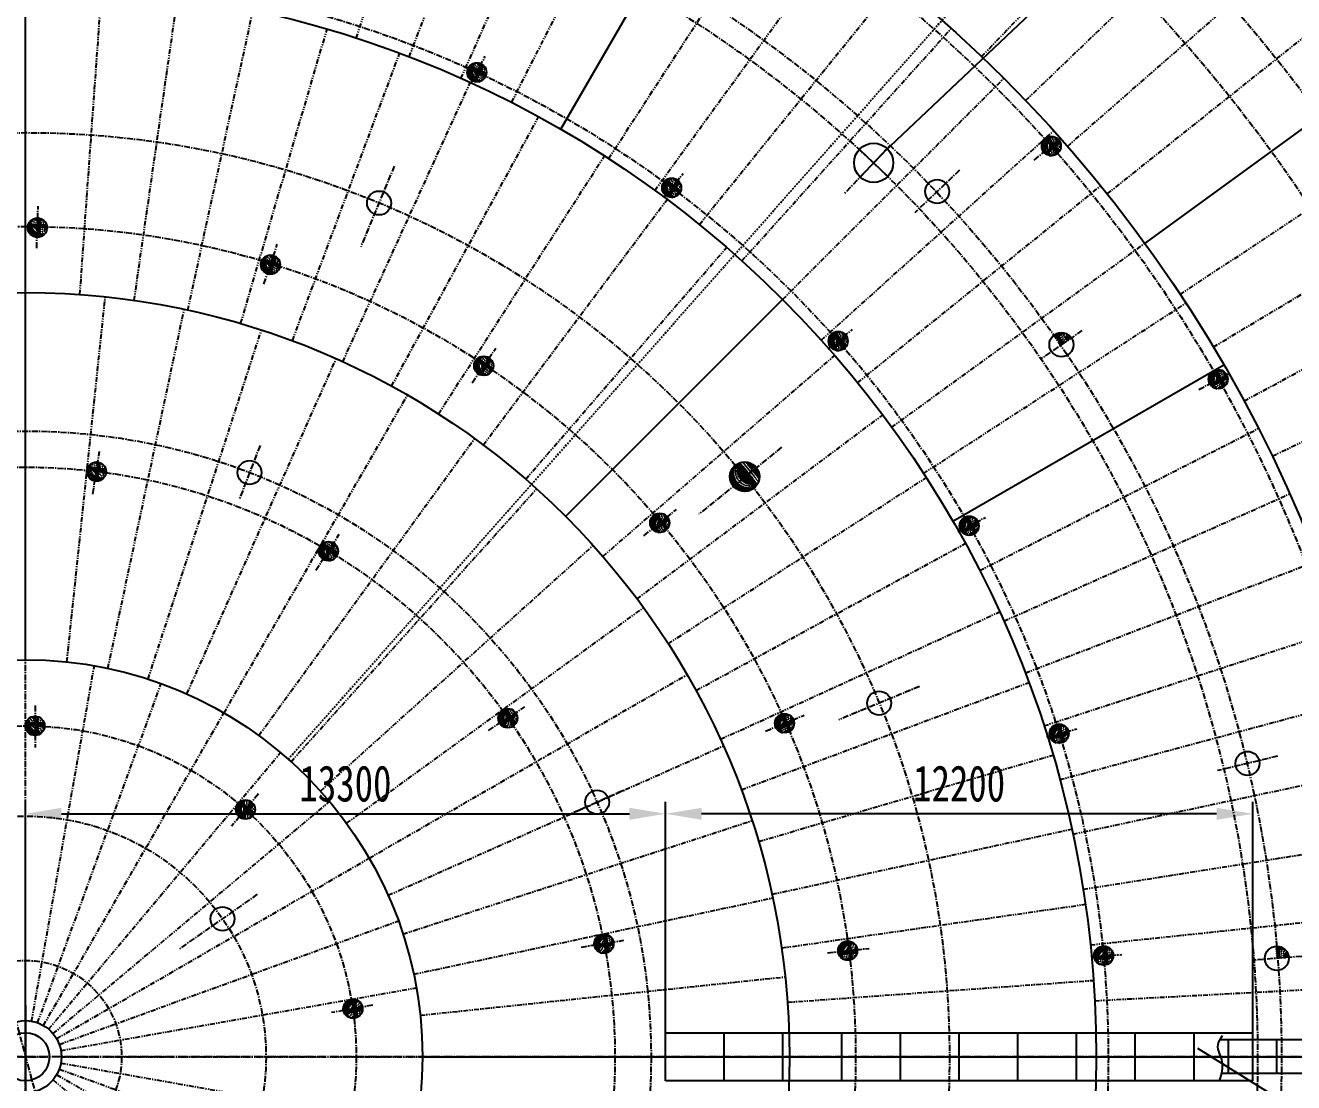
# Model space of a CAD drawing. Header units: inches. Extents: x 8 to 1207, y 9 to 860.
# Drawn here: x 345.6 to 451, y 285.3 to 373.2 of the extents above; entities that cross this region are included whole.
import ezdxf

# ---------------------------------------------------------------- set-up
doc = ezdxf.new("R2010")
doc.units = ezdxf.units.IN
doc.header["$MEASUREMENT"] = 0
for name, pattern in [('HIDDEN', [0.375, 0.25, -0.125]), ('LICENT1', [0.59, 0.5, -0.03, 0.03, -0.03]), ('LIDIVIDE', [0.65, 0.4, -0.05, 0.05, -0.05, 0.05, -0.05])]:
    doc.linetypes.add(name, pattern=pattern)
for name, color, linetype in [('1', 2, 'Continuous'), ('2', 1, 'Continuous'), ('3', 3, 'LICENT1')]:
    doc.layers.add(name, color=color, linetype=linetype)
doc.styles.add('HZ', font='NSimSun.ttf', dxfattribs={"width": 0.75})

msp = doc.modelspace()

# ---------------------------------------------------------------- linework, layer by layer
at = {"layer": '1', "linetype": 'Continuous'}
for p, q in [((482.89, 425.03), (416.89, 362.64)), ((345.56, 287.47), (345.56, 308.66)), ((398.76, 289.47), (398.76, 308.66)), ((398.76, 289.47), (398.76, 308.66)), ((447.56, 289.47), (447.56, 308.66)), ((348.56, 307.66), (395.76, 307.66)), ((444.56, 307.66), (401.76, 307.66)), ((345.56, 291.76), (345.56, 264.11)), ((554.79, 218.76), (443.01, 288.15))]:
    msp.add_line(p, q, dxfattribs=at)
at = {"layer": '1', "linetype": 'LIDIVIDE'}
for p, q in [((373.06, 372.11), (381.1, 396.84)), ((377.45, 370.56), (386.77, 394.83)), ((381.76, 368.77), (392.33, 392.53)), ((385.96, 366.77), (397.77, 389.93)), ((425.03, 370.59), (443, 389.38)), ((428.68, 366.94), (447.47, 384.91)), ((394.03, 362.11), (408.19, 383.92)), ((397.87, 359.47), (413.15, 380.51)), ((432.16, 363.13), (451.74, 380.24)), ((401.57, 356.63), (417.93, 376.84)), ((350.09, 350.81), (351.91, 376.24)), ((354.6, 350.32), (358.22, 375.56)), ((435.47, 359.17), (455.8, 375.38)), ((359.06, 349.52), (364.48, 374.44)), ((363.45, 348.4), (370.63, 372.86)), ((405.11, 353.61), (422.51, 372.93)), ((367.75, 346.97), (376.66, 370.86)), ((371.94, 345.23), (382.53, 368.43)), ((408.49, 350.4), (426.88, 368.79)), ((375.99, 343.2), (388.21, 365.58)), ((441.53, 350.82), (463.23, 365.15)), ((411.7, 347.02), (431.02, 364.42)), ((379.89, 340.89), (393.68, 362.34)), ((414.72, 343.48), (434.93, 359.84)), ((444.28, 346.45), (466.6, 359.79)), ((383.61, 338.3), (398.89, 358.72)), ((387.14, 335.46), (403.84, 354.73)), ((417.56, 339.78), (438.6, 355.06)), ((446.83, 341.96), (469.72, 354.28)), ((349.01, 320.29), (352.2, 350.62)), ((420.2, 335.94), (442.01, 350.1)), ((352.42, 319.75), (358.76, 349.58)), ((355.76, 318.85), (365.18, 347.86)), ((449.17, 337.37), (472.59, 348.65)), ((393.55, 329.05), (412.82, 345.75)), ((358.98, 317.62), (371.39, 345.48)), ((362.06, 316.05), (377.31, 342.46)), ((396.39, 325.52), (416.81, 340.8)), ((424.86, 327.87), (448.02, 339.68)), ((364.96, 314.17), (382.88, 338.84)), ((398.98, 321.8), (420.43, 335.59)), ((367.64, 311.99), (388.05, 334.66)), ((426.86, 323.67), (450.62, 334.24)), ((370.08, 309.55), (392.75, 329.96)), ((401.29, 317.9), (423.67, 330.12)), ((428.65, 319.36), (452.92, 328.68)), ((372.26, 306.87), (396.93, 324.79)), ((403.32, 313.85), (426.52, 324.44)), ((430.2, 314.97), (454.93, 323.01)), ((346.08, 290.42), (351.29, 319.97)), ((346.58, 290.29), (356.84, 318.48)), ((374.14, 303.97), (400.55, 319.22)), ((405.05, 309.66), (428.95, 318.57)), ((431.53, 310.5), (456.64, 317.23)), ((347.06, 290.07), (362.06, 316.05)), ((375.71, 300.89), (403.57, 313.3)), ((347.49, 289.77), (366.77, 312.75)), ((406.49, 305.36), (430.95, 312.54)), ((432.61, 305.97), (458.05, 311.38)), ((347.86, 289.4), (370.84, 308.68)), ((376.94, 297.67), (405.95, 307.09)), ((407.61, 300.97), (432.52, 306.39)), ((433.46, 301.39), (459.14, 305.46)), ((348.16, 288.97), (374.14, 303.97)), ((377.84, 294.33), (407.67, 300.67)), ((408.41, 296.51), (433.65, 300.14)), ((434.07, 296.77), (459.93, 299.49)), ((348.38, 288.5), (376.57, 298.76)), ((378.38, 290.92), (408.71, 294.11)), ((348.51, 287.99), (378.06, 293.2)), ((408.9, 292), (434.33, 293.82)), ((434.44, 292.13), (460.4, 293.49)), ((348.51, 286.95), (378.06, 281.74)), ((348.56, 287.47), (378.56, 287.47)), ((348.16, 285.97), (374.14, 270.97)), ((348.38, 286.44), (376.57, 276.18)), ((347.86, 285.54), (370.84, 266.26))]:
    msp.add_line(p, q, dxfattribs=at)
at = {"layer": '1', "linetype": 'LICENT1'}
for p, q in [((382.36, 369.63), (383.38, 370.03)), ((382.48, 369.81), (383.17, 370.08)), ((382.28, 369.34), (382.64, 369.47)), ((382.28, 369.2), (382.8, 369.4)), ((382.3, 369.48), (382.48, 369.55)), ((382.31, 369.08), (382.96, 369.33)), ((382.35, 368.96), (383.05, 369.23)), ((382.41, 368.85), (382.97, 369.07)), ((382.48, 369.55), (383.38, 369.89)), ((382.64, 369.47), (383.3, 369.73)), ((382.73, 368.57), (383.76, 368.96)), ((382.8, 369.4), (383.22, 369.56)), ((382.81, 368.74), (383.6, 369.04)), ((382.89, 368.9), (383.44, 369.11)), ((382.96, 369.33), (383.14, 369.4)), ((382.97, 369.07), (383.28, 369.18)), ((383.05, 369.23), (383.12, 369.26)), ((383.12, 369.26), (383.84, 369.53)), ((383.14, 369.4), (383.79, 369.65)), ((383.22, 369.56), (383.73, 369.76)), ((383.28, 369.18), (383.87, 369.41)), ((383.3, 369.73), (383.64, 369.86)), ((383.38, 369.89), (383.53, 369.95)), ((383.44, 369.11), (383.88, 369.28)), ((383.6, 369.04), (383.87, 369.14)), ((383.76, 368.96), (383.83, 368.99)), ((382.49, 368.75), (382.89, 368.9)), ((382.59, 368.65), (382.81, 368.74)), ((382.72, 368.57), (382.73, 368.57)), ((382.9, 368.5), (383.73, 368.82)), ((383.25, 368.5), (383.48, 368.59)), ((430.19, 363.65), (430.37, 363.64)), ((430.3, 363.77), (431.39, 363.71)), ((430.37, 363.64), (431.33, 363.59)), ((430.48, 363.89), (431.22, 363.85)), ((430.02, 363.16), (430.77, 363.12)), ((430.03, 363.29), (430.72, 363.25)), ((430.03, 363.04), (430.63, 363)), ((430.06, 363.41), (430.61, 363.38)), ((430.06, 362.91), (430.49, 362.89)), ((430.11, 363.53), (430.49, 363.51)), ((430.11, 362.78), (430.35, 362.77)), ((430.2, 362.65), (430.21, 362.65)), ((430.21, 362.65), (431.3, 362.59)), ((430.35, 362.77), (431.19, 362.72)), ((430.49, 363.51), (431.19, 363.48)), ((430.49, 362.89), (431.07, 362.86)), ((430.61, 363.38), (431.05, 363.36)), ((430.63, 363), (430.96, 362.99)), ((430.72, 363.25), (430.91, 363.24)), ((430.77, 363.12), (430.84, 363.12)), ((430.84, 363.12), (431.61, 363.08)), ((430.91, 363.24), (431.62, 363.2)), ((430.96, 362.99), (431.59, 362.95)), ((431.05, 363.36), (431.6, 363.33)), ((431.07, 362.86), (431.55, 362.83)), ((431.19, 363.48), (431.56, 363.46)), ((431.19, 362.72), (431.48, 362.71)), ((431.3, 362.59), (431.38, 362.59)), ((431.33, 363.59), (431.49, 363.58)), ((430.34, 362.52), (431.23, 362.47)), ((430.65, 362.38), (430.9, 362.36)), ((398.47, 359.65), (399.16, 359.76)), ((398.48, 359.78), (399.02, 359.87)), ((398.49, 359.53), (399.23, 359.65)), ((398.5, 359.91), (398.88, 359.97)), ((398.52, 359.41), (399.12, 359.5)), ((398.55, 360.05), (398.74, 360.08)), ((398.64, 360.19), (399.72, 360.36)), ((398.74, 360.08), (399.69, 360.23)), ((398.8, 360.34), (399.52, 360.45)), ((398.88, 359.97), (399.57, 360.08)), ((399.01, 359.36), (399.59, 359.45)), ((399.02, 359.87), (399.46, 359.94)), ((399.12, 359.5), (399.44, 359.55)), ((399.16, 359.76), (399.35, 359.79)), ((399.23, 359.65), (399.3, 359.66)), ((399.3, 359.66), (400.07, 359.78)), ((399.35, 359.79), (400.04, 359.9)), ((399.44, 359.55), (400.07, 359.65)), ((399.46, 359.94), (400, 360.02)), ((399.57, 360.08), (399.94, 360.14)), ((399.59, 359.45), (400.05, 359.52)), ((399.69, 360.23), (399.85, 360.25)), ((398.58, 359.29), (399.01, 359.36)), ((398.66, 359.18), (398.9, 359.21)), ((398.77, 359.07), (398.78, 359.07)), ((398.78, 359.07), (399.87, 359.24)), ((398.9, 359.21), (399.73, 359.35)), ((398.94, 358.97), (399.81, 359.11)), ((399.27, 358.89), (399.52, 358.93)), ((399.73, 359.35), (400.01, 359.39)), ((399.87, 359.24), (399.94, 359.25)), ((345.76, 356.4), (346.53, 357.17)), ((345.77, 356.23), (345.9, 356.37)), ((345.79, 356.61), (346.31, 357.13)), ((345.8, 356.09), (346.08, 356.36)), ((345.86, 355.97), (346.25, 356.36)), ((345.9, 356.37), (346.58, 357.05)), ((345.93, 355.87), (346.43, 356.36)), ((346.02, 355.78), (346.55, 356.31)), ((346.08, 356.36), (346.57, 356.86)), ((346.25, 356.36), (346.57, 356.68)), ((346.43, 356.36), (346.56, 356.5)), ((346.53, 355.76), (347.13, 356.36)), ((346.53, 355.58), (347.3, 356.35)), ((346.54, 355.95), (346.95, 356.36)), ((346.55, 356.31), (346.6, 356.36)), ((346.55, 356.13), (346.78, 356.36)), ((346.56, 356.5), (347.06, 356.99)), ((346.57, 356.86), (346.83, 357.12)), ((346.57, 356.68), (346.95, 357.07)), ((346.58, 357.05), (346.69, 357.16)), ((346.6, 356.36), (347.15, 356.91)), ((346.78, 356.36), (347.23, 356.81)), ((346.95, 356.36), (347.29, 356.69)), ((347.13, 356.36), (347.33, 356.56)), ((347.3, 356.35), (347.35, 356.41)), ((346.12, 355.7), (346.55, 356.13)), ((346.23, 355.64), (346.54, 355.95)), ((346.37, 355.59), (346.53, 355.76)), ((346.52, 355.57), (346.53, 355.58)), ((346.71, 355.59), (347.34, 356.22)), ((347.03, 355.73), (347.2, 355.9)), ((365.13, 353.39), (365.3, 353.48)), ((365.13, 353.25), (365.46, 353.43)), ((365.15, 353.11), (365.63, 353.38)), ((365.17, 353.55), (366.13, 354.07)), ((365.19, 352.99), (365.8, 353.33)), ((365.25, 352.88), (365.91, 353.24)), ((365.26, 353.75), (365.91, 354.1)), ((365.3, 353.48), (366.14, 353.94)), ((365.46, 353.43), (366.08, 353.77)), ((365.63, 353.38), (366.02, 353.59)), ((365.74, 352.72), (366.47, 353.12)), ((365.79, 352.9), (366.31, 353.18)), ((365.8, 353.33), (365.97, 353.42)), ((365.85, 353.07), (366.14, 353.23)), ((365.91, 353.24), (365.97, 353.28)), ((365.97, 353.42), (366.58, 353.76)), ((365.97, 353.28), (366.65, 353.65)), ((366.02, 353.59), (366.5, 353.85)), ((366.08, 353.77), (366.4, 353.94)), ((366.14, 353.94), (366.28, 354.02)), ((366.14, 353.23), (366.69, 353.53)), ((366.31, 353.18), (366.72, 353.4)), ((366.47, 353.12), (366.73, 353.26)), ((366.64, 353.07), (366.7, 353.11)), ((365.32, 352.78), (365.85, 353.07)), ((365.41, 352.69), (365.79, 352.9)), ((365.53, 352.61), (365.74, 352.72)), ((365.67, 352.54), (365.68, 352.55)), ((365.68, 352.55), (366.64, 353.07)), ((365.86, 352.5), (366.64, 352.93)), ((366.2, 352.55), (366.41, 352.67)), ((412.31, 346.95), (413.07, 346.91)), ((412.32, 347.08), (413.02, 347.04)), ((412.32, 346.82), (412.93, 346.79)), ((412.35, 347.2), (412.9, 347.17)), ((412.41, 347.32), (412.79, 347.3)), ((412.48, 347.44), (412.67, 347.43)), ((412.6, 347.56), (413.69, 347.5)), ((412.67, 347.43), (413.63, 347.38)), ((412.78, 347.68), (413.52, 347.64)), ((412.79, 347.3), (413.49, 347.26)), ((412.9, 347.17), (413.35, 347.15)), ((412.93, 346.79), (413.25, 346.78)), ((413.02, 347.04), (413.21, 347.03)), ((413.07, 346.91), (413.14, 346.91)), ((413.14, 346.91), (413.91, 346.87)), ((413.21, 347.03), (413.91, 346.99)), ((413.25, 346.78), (413.89, 346.74)), ((413.35, 347.15), (413.9, 347.12)), ((413.49, 347.26), (413.86, 347.25)), ((413.63, 347.38), (413.79, 347.37)), ((431.07, 347.45), (432.42, 347.17)), ((431.16, 347.31), (432.28, 347.07)), ((431.23, 347.55), (432.42, 347.29)), ((431.26, 347.16), (432.14, 346.97)), ((431.37, 347.01), (431.99, 346.87)), ((431.46, 347.63), (432.24, 347.46)), ((431.47, 346.86), (431.85, 346.78)), ((412.35, 346.7), (412.79, 346.68)), ((412.41, 346.57), (412.65, 346.56)), ((412.5, 346.44), (412.51, 346.44)), ((412.51, 346.44), (413.6, 346.38)), ((412.64, 346.31), (413.52, 346.26)), ((412.65, 346.56), (413.49, 346.51)), ((412.79, 346.68), (413.37, 346.64)), ((412.95, 346.17), (413.2, 346.15)), ((413.37, 346.64), (413.84, 346.62)), ((413.49, 346.51), (413.77, 346.5)), ((413.6, 346.38), (413.67, 346.38)), ((431.57, 346.71), (431.71, 346.68)), ((382.85, 344.94), (383.39, 345.05)), ((382.85, 344.81), (383.54, 344.96)), ((382.87, 345.07), (383.24, 345.15)), ((382.88, 344.69), (383.61, 344.85)), ((382.91, 345.2), (383.09, 345.24)), ((382.92, 344.57), (383.51, 344.7)), ((382.99, 345.35), (384.06, 345.58)), ((383.09, 345.24), (384.03, 345.45)), ((383.14, 345.51), (383.86, 345.67)), ((383.24, 345.15), (383.93, 345.3)), ((383.39, 345.05), (383.82, 345.15)), ((383.41, 344.54), (383.98, 344.67)), ((383.51, 344.7), (383.83, 344.76)), ((383.54, 344.96), (383.72, 345)), ((383.61, 344.85), (383.68, 344.86)), ((383.68, 344.86), (384.44, 345.02)), ((383.72, 345), (384.41, 345.15)), ((383.82, 345.15), (384.36, 345.26)), ((383.83, 344.76), (384.45, 344.9)), ((383.93, 345.3), (384.29, 345.38)), ((383.98, 344.67), (384.44, 344.77)), ((384.03, 345.45), (384.19, 345.48)), ((382.98, 344.45), (383.41, 344.54)), ((383.07, 344.34), (383.3, 344.39)), ((383.19, 344.24), (383.2, 344.24)), ((383.2, 344.24), (384.27, 344.48)), ((383.3, 344.39), (384.12, 344.57)), ((383.36, 344.15), (384.22, 344.34)), ((383.7, 344.1), (383.94, 344.15)), ((384.12, 344.57), (384.41, 344.63)), ((384.27, 344.48), (384.34, 344.49)), ((443.89, 343.82), (444.48, 343.67)), ((443.9, 343.69), (444.31, 343.58)), ((443.91, 343.95), (444.64, 343.75)), ((443.94, 344.07), (444.62, 343.89)), ((444, 344.18), (444.53, 344.04)), ((444.08, 344.29), (444.44, 344.19)), ((444.18, 344.39), (444.36, 344.34)), ((444.31, 344.49), (445.37, 344.2)), ((444.36, 344.34), (445.29, 344.1)), ((444.44, 344.19), (445.12, 344.01)), ((444.48, 343.67), (444.79, 343.58)), ((444.52, 344.56), (445.23, 344.37)), ((444.53, 344.04), (444.96, 343.92)), ((444.62, 343.89), (444.8, 343.84)), ((444.64, 343.75), (444.71, 343.73)), ((444.71, 343.73), (445.45, 343.53)), ((444.8, 343.84), (445.48, 343.66)), ((444.96, 343.92), (445.49, 343.78)), ((445.12, 344.01), (445.48, 343.91)), ((445.29, 344.1), (445.44, 344.05)), ((443.92, 343.56), (444.15, 343.49)), ((443.98, 343.41), (443.99, 343.41)), ((443.99, 343.41), (445.05, 343.12)), ((444.09, 343.25), (444.95, 343.02)), ((444.15, 343.49), (444.96, 343.28)), ((444.31, 343.58), (444.88, 343.43)), ((444.37, 343.05), (444.61, 342.98)), ((444.79, 343.58), (445.4, 343.42)), ((444.88, 343.43), (445.34, 343.31)), ((444.96, 343.28), (445.24, 343.2)), ((445.05, 343.12), (445.12, 343.1)), ((350.72, 336.2), (351.43, 336.9)), ((350.72, 336.37), (351.2, 336.85)), ((350.88, 336.18), (351.58, 336.88)), ((351.04, 336.16), (351.55, 336.67)), ((351.2, 336.14), (351.51, 336.46)), ((351.36, 336.12), (351.48, 336.25)), ((351.48, 336.25), (351.97, 336.73)), ((351.51, 336.46), (351.86, 336.8)), ((351.51, 336.1), (352.06, 336.64)), ((351.55, 336.67), (351.74, 336.85)), ((351.58, 336.88), (351.59, 336.89)), ((351.67, 336.08), (352.14, 336.55)), ((351.83, 336.06), (352.2, 336.43)), ((351.98, 336.04), (352.25, 336.3)), ((404.12, 335.75), (404.76, 336.39)), ((404.12, 335.63), (404.81, 336.32)), ((404.13, 335.51), (404.87, 336.25)), ((404.14, 335.89), (404.7, 336.46)), ((404.18, 336.06), (404.65, 336.52)), ((404.28, 336.28), (404.59, 336.59)), ((404.59, 336.59), (404.74, 336.74)), ((404.65, 336.52), (404.96, 336.84)), ((404.7, 336.46), (405.13, 336.88)), ((404.76, 336.39), (405.27, 336.9)), ((404.81, 336.32), (405.39, 336.9)), ((404.87, 336.25), (405.51, 336.89)), ((404.93, 336.19), (405.61, 336.87)), ((404.98, 336.12), (405.71, 336.84)), ((405.04, 336.05), (405.8, 336.81)), ((405.09, 335.98), (405.89, 336.77)), ((405.15, 335.91), (405.97, 336.73)), ((405.21, 335.85), (406.04, 336.68)), ((405.26, 335.78), (406.11, 336.63)), ((405.32, 335.71), (406.18, 336.57)), ((405.43, 335.57), (406.3, 336.44)), ((405.48, 335.5), (406.35, 336.37)), ((405.54, 335.43), (406.4, 336.3)), ((405.67, 335.94), (406.24, 336.51)), ((350.67, 336.15), (350.72, 336.2)), ((350.68, 335.98), (350.88, 336.18)), ((350.72, 335.84), (351.04, 336.16)), ((350.77, 335.71), (351.2, 336.14)), ((350.84, 335.61), (351.36, 336.12)), ((350.93, 335.51), (351.45, 336.04)), ((351.03, 335.44), (351.41, 335.83)), ((351.14, 335.37), (351.38, 335.62)), ((351.27, 335.32), (351.35, 335.4)), ((351.35, 335.4), (351.98, 336.04)), ((351.38, 335.62), (351.83, 336.06)), ((351.41, 335.83), (351.67, 336.08)), ((351.42, 335.3), (352.14, 336.02)), ((351.45, 336.04), (351.51, 336.1)), ((351.61, 335.31), (352.26, 335.97)), ((351.89, 335.41), (352.16, 335.68)), ((352.14, 336.02), (352.27, 336.15)), ((404.15, 335.41), (404.93, 336.19)), ((404.17, 335.31), (404.98, 336.12)), ((404.21, 335.22), (405.04, 336.05)), ((404.24, 335.13), (405.09, 335.98)), ((404.29, 335.05), (405.15, 335.91)), ((404.34, 334.98), (405.21, 335.85)), ((404.39, 334.91), (405.26, 335.78)), ((404.45, 334.84), (405.03, 335.42)), ((404.51, 334.78), (405.37, 335.64)), ((404.58, 334.72), (405.43, 335.57)), ((404.65, 334.67), (405.48, 335.5)), ((404.72, 334.62), (405.54, 335.43)), ((404.8, 334.58), (405.59, 335.37)), ((404.89, 334.54), (405.65, 335.3)), ((404.98, 334.51), (405.7, 335.23)), ((405.03, 335.42), (405.32, 335.71)), ((405.37, 335.64), (405.67, 335.94)), ((405.59, 335.37), (406.44, 336.22)), ((405.65, 335.3), (406.48, 336.13)), ((405.7, 335.23), (406.51, 336.04)), ((405.75, 335.16), (406.54, 335.94)), ((405.81, 335.09), (406.56, 335.84)), ((405.86, 335.02), (406.57, 335.72)), ((405.92, 334.95), (406.57, 335.6)), ((405.97, 334.88), (406.55, 335.46)), ((406.03, 334.81), (406.51, 335.29)), ((404.39, 334.91), (404.39, 334.91)), ((405.08, 334.48), (405.75, 335.16)), ((405.18, 334.46), (405.81, 335.09)), ((405.3, 334.45), (405.86, 335.02)), ((405.42, 334.45), (405.92, 334.95)), ((405.56, 334.47), (405.97, 334.88)), ((405.73, 334.51), (406.03, 334.81)), ((405.95, 334.61), (406.08, 334.74)), ((406.08, 334.74), (406.41, 335.07)), ((397.53, 332.1), (398.08, 332.06)), ((397.58, 332.22), (397.96, 332.2)), ((397.66, 332.34), (397.85, 332.33)), ((397.78, 332.46), (398.87, 332.38)), ((397.85, 332.33), (398.81, 332.26)), ((397.96, 332.2), (398.67, 332.15)), ((397.97, 332.57), (398.7, 332.52)), ((398.08, 332.06), (398.52, 332.03)), ((398.52, 332.03), (399.07, 331.99)), ((398.67, 332.15), (399.03, 332.12)), ((398.81, 332.26), (398.97, 332.25)), ((423.39, 332.11), (423.76, 332.02)), ((423.49, 332.22), (423.67, 332.17)), ((423.63, 332.31), (424.68, 332.03)), ((423.67, 332.17), (424.6, 331.92)), ((423.83, 332.38), (424.54, 332.19)), ((397.48, 331.85), (398.24, 331.8)), ((397.49, 331.73), (398.1, 331.68)), ((397.5, 331.98), (398.19, 331.93)), ((397.52, 331.6), (397.95, 331.57)), ((397.57, 331.47), (397.81, 331.45)), ((397.66, 331.34), (397.67, 331.34)), ((397.67, 331.34), (398.76, 331.26)), ((397.79, 331.21), (398.68, 331.14)), ((397.81, 331.45), (398.65, 331.39)), ((397.95, 331.57), (398.54, 331.53)), ((398.1, 331.68), (398.42, 331.66)), ((398.1, 331.06), (398.35, 331.04)), ((398.19, 331.93), (398.38, 331.91)), ((398.24, 331.8), (398.31, 331.79)), ((398.31, 331.79), (399.08, 331.74)), ((398.38, 331.91), (399.08, 331.86)), ((398.42, 331.66), (399.05, 331.62)), ((398.54, 331.53), (399.01, 331.49)), ((398.65, 331.39), (398.94, 331.37)), ((398.76, 331.26), (398.83, 331.26)), ((423.21, 331.65), (423.79, 331.49)), ((423.21, 331.52), (423.63, 331.4)), ((423.22, 331.77), (423.95, 331.58)), ((423.24, 331.38), (423.47, 331.32)), ((423.26, 331.89), (423.93, 331.71)), ((423.29, 331.23), (423.3, 331.23)), ((423.3, 331.23), (424.36, 330.95)), ((423.31, 332.01), (423.85, 331.86)), ((423.4, 331.08), (424.26, 330.85)), ((423.47, 331.32), (424.28, 331.1)), ((423.63, 331.4), (424.19, 331.25)), ((423.76, 332.02), (424.44, 331.83)), ((423.79, 331.49), (424.11, 331.41)), ((423.85, 331.86), (424.28, 331.75)), ((423.93, 331.71), (424.11, 331.66)), ((423.95, 331.58), (424.02, 331.56)), ((424.02, 331.56), (424.77, 331.36)), ((424.11, 331.66), (424.79, 331.48)), ((424.11, 331.41), (424.72, 331.24)), ((424.19, 331.25), (424.65, 331.13)), ((424.28, 331.75), (424.8, 331.61)), ((424.28, 331.1), (424.56, 331.03)), ((424.44, 331.83), (424.79, 331.74)), ((424.6, 331.92), (424.76, 331.88)), ((370.1, 329.88), (371.02, 330.24)), ((370.16, 330.04), (370.8, 330.29)), ((370.23, 329.8), (371.16, 330.15)), ((370.37, 329.72), (371.04, 329.98)), ((370.92, 329.8), (371.38, 329.97)), ((371.04, 329.98), (371.29, 330.07)), ((371.16, 330.15), (371.17, 330.16)), ((423.68, 330.87), (423.92, 330.81)), ((424.36, 330.95), (424.43, 330.93)), ((369.94, 329.56), (370.37, 329.72)), ((369.94, 329.42), (370.51, 329.64)), ((369.96, 329.3), (370.65, 329.56)), ((369.97, 329.7), (370.23, 329.8)), ((370, 329.18), (370.69, 329.44)), ((370.03, 329.86), (370.1, 329.88)), ((370.06, 329.06), (370.58, 329.26)), ((370.14, 328.96), (370.46, 329.08)), ((370.24, 328.86), (370.35, 328.91)), ((370.35, 328.91), (371.18, 329.23)), ((370.37, 328.78), (371.32, 329.14)), ((370.46, 329.08), (371.05, 329.31)), ((370.51, 329.64), (370.92, 329.8)), ((370.54, 328.71), (371.41, 329.05)), ((370.58, 329.26), (370.92, 329.39)), ((370.65, 329.56), (370.81, 329.62)), ((370.69, 329.44), (370.78, 329.47)), ((370.78, 329.47), (371.5, 329.75)), ((370.81, 329.62), (371.45, 329.86)), ((370.92, 329.39), (371.53, 329.63)), ((371.05, 329.31), (371.54, 329.5)), ((371.18, 329.23), (371.53, 329.36)), ((371.32, 329.14), (371.49, 329.21)), ((370.84, 328.69), (371.2, 328.83)), ((385.16, 316.24), (385.23, 316.23)), ((385.23, 316.23), (386.22, 316.18)), ((385.35, 316.35), (386.03, 316.32)), ((345.56, 315.08), (346.25, 315.76)), ((345.64, 315.33), (346, 315.69)), ((345.64, 314.97), (346.36, 315.69)), ((345.82, 314.97), (346.36, 315.52)), ((345.99, 314.97), (346.36, 315.34)), ((346.17, 314.97), (346.36, 315.16)), ((346.36, 315.69), (346.43, 315.77)), ((346.36, 315.52), (346.58, 315.74)), ((346.36, 315.34), (346.71, 315.69)), ((346.36, 315.16), (346.82, 315.62)), ((346.36, 314.98), (346.92, 315.54)), ((346.52, 314.97), (347, 315.45)), ((346.7, 314.97), (347.07, 315.34)), ((346.87, 314.97), (347.12, 315.22)), ((384.85, 315.63), (385.59, 315.59)), ((384.86, 315.5), (385.41, 315.47)), ((384.87, 315.75), (385.59, 315.71)), ((384.89, 315.38), (385.23, 315.36)), ((384.9, 315.88), (385.5, 315.84)), ((384.94, 315.25), (385.06, 315.24)), ((384.95, 316), (385.41, 315.97)), ((385.04, 316.12), (385.32, 316.1)), ((385.06, 315.24), (385.95, 315.19)), ((385.23, 315.36), (385.86, 315.32)), ((385.32, 316.1), (386.3, 316.05)), ((385.41, 315.97), (386.13, 315.94)), ((385.41, 315.47), (385.78, 315.45)), ((385.5, 315.84), (385.95, 315.82)), ((385.59, 315.71), (385.77, 315.7)), ((385.59, 315.59), (385.69, 315.58)), ((385.69, 315.58), (386.45, 315.54)), ((385.77, 315.7), (386.45, 315.67)), ((385.78, 315.45), (386.43, 315.42)), ((385.86, 315.32), (386.39, 315.3)), ((385.95, 315.82), (386.43, 315.8)), ((385.95, 315.19), (386.32, 315.17)), ((386.13, 315.94), (386.39, 315.92)), ((386.3, 316.05), (386.32, 316.05)), ((407.85, 315.17), (408.26, 315.02)), ((407.86, 315.3), (408.42, 315.09)), ((407.89, 315.43), (408.59, 315.16)), ((407.93, 315.54), (408.59, 315.3)), ((408, 315.65), (408.52, 315.46)), ((408.08, 315.75), (408.44, 315.62)), ((408.2, 315.84), (408.37, 315.78)), ((408.34, 315.92), (409.36, 315.54)), ((408.37, 315.78), (409.27, 315.44)), ((408.44, 315.62), (409.1, 315.37)), ((408.52, 315.46), (408.93, 315.3)), ((408.55, 315.98), (409.24, 315.72)), ((408.59, 315.3), (408.76, 315.23)), ((408.59, 315.16), (408.66, 315.14)), ((408.76, 315.23), (409.42, 314.99)), ((408.93, 315.3), (409.45, 315.11)), ((409.1, 315.37), (409.45, 315.24)), ((409.27, 315.44), (409.42, 315.39)), ((345.56, 314.9), (345.64, 314.97)), ((345.59, 314.75), (345.82, 314.97)), ((345.64, 314.62), (345.99, 314.97)), ((345.71, 314.51), (346.17, 314.97)), ((345.79, 314.41), (346.34, 314.97)), ((345.88, 314.33), (346.36, 314.81)), ((345.99, 314.26), (346.36, 314.63)), ((346.11, 314.21), (346.36, 314.45)), ((346.26, 314.18), (346.36, 314.28)), ((346.34, 314.97), (346.36, 314.98)), ((346.36, 314.81), (346.52, 314.97)), ((346.36, 314.63), (346.7, 314.97)), ((346.36, 314.45), (346.87, 314.97)), ((346.36, 314.28), (347.05, 314.97)), ((346.43, 314.17), (347.15, 314.9)), ((346.67, 314.23), (347.1, 314.66)), ((347.05, 314.97), (347.15, 315.07)), ((385.03, 315.12), (386.04, 315.06)), ((385.16, 314.99), (386.08, 314.94)), ((385.42, 314.85), (385.81, 314.83)), ((386.04, 315.06), (386.23, 315.05)), ((407.86, 315.03), (408.09, 314.95)), ((407.91, 314.88), (407.92, 314.88)), ((407.92, 314.88), (408.94, 314.5)), ((408, 314.72), (408.83, 314.41)), ((408.09, 314.95), (408.87, 314.66)), ((408.26, 315.02), (408.8, 314.82)), ((408.26, 314.49), (408.49, 314.4)), ((408.42, 315.09), (408.73, 314.98)), ((408.66, 315.14), (409.38, 314.87)), ((408.73, 314.98), (409.32, 314.76)), ((408.8, 314.82), (409.25, 314.65)), ((408.87, 314.66), (409.14, 314.56)), ((408.94, 314.5), (409.01, 314.47)), ((430.67, 314.41), (431.06, 314.21)), ((430.67, 314.27), (430.88, 314.16)), ((430.69, 314.54), (431.23, 314.26)), ((430.7, 314.12), (430.7, 314.11)), ((430.7, 314.11), (431.68, 313.61)), ((430.74, 314.66), (431.41, 314.31)), ((430.8, 314.77), (431.42, 314.45)), ((430.87, 314.87), (431.37, 314.62)), ((430.88, 314.16), (431.63, 313.78)), ((430.97, 314.96), (431.31, 314.78)), ((431.06, 314.21), (431.58, 313.95)), ((431.09, 315.04), (431.26, 314.95)), ((431.23, 314.26), (431.52, 314.11)), ((431.24, 315.1), (432.22, 314.6)), ((431.26, 314.95), (432.11, 314.51)), ((431.31, 314.78), (431.94, 314.46)), ((431.37, 314.62), (431.76, 314.41)), ((431.41, 314.31), (431.47, 314.28)), ((431.42, 314.45), (431.59, 314.36)), ((431.46, 315.13), (432.12, 314.79)), ((431.47, 314.28), (432.16, 313.93)), ((431.52, 314.11), (432.09, 313.83)), ((431.59, 314.36), (432.21, 314.04)), ((431.76, 314.41), (432.25, 314.17)), ((431.94, 314.46), (432.27, 314.3)), ((432.11, 314.51), (432.26, 314.44)), ((430.77, 313.94), (431.56, 313.53)), ((431, 313.68), (431.22, 313.57)), ((431.58, 313.95), (432, 313.73)), ((431.63, 313.78), (431.89, 313.65)), ((431.68, 313.61), (431.75, 313.58)), ((363.05, 308.09), (363.7, 308.15)), ((363.05, 307.96), (363.84, 308.03)), ((363.07, 308.22), (363.57, 308.26)), ((363.07, 307.84), (363.74, 307.9)), ((363.12, 308.34), (363.43, 308.37)), ((363.19, 308.48), (363.3, 308.49)), ((363.3, 308.49), (364.31, 308.57)), ((363.31, 308.61), (364.28, 308.7)), ((363.43, 308.37), (364.2, 308.44)), ((363.53, 308.76), (364.03, 308.8)), ((363.57, 308.26), (364.09, 308.3)), ((363.63, 307.76), (364.11, 307.8)), ((363.7, 308.15), (363.97, 308.17)), ((363.74, 307.9), (363.97, 307.92)), ((363.84, 308.03), (363.86, 308.03)), ((363.86, 308.03), (364.65, 308.1)), ((363.97, 308.17), (364.62, 308.23)), ((363.97, 307.92), (364.65, 307.98)), ((364.09, 308.3), (364.58, 308.35)), ((364.11, 307.8), (364.63, 307.85)), ((364.2, 308.44), (364.51, 308.47)), ((364.31, 308.57), (364.42, 308.58)), ((363.11, 307.72), (363.63, 307.76)), ((363.17, 307.6), (363.52, 307.63)), ((363.26, 307.48), (363.4, 307.49)), ((363.39, 307.37), (364.41, 307.45)), ((363.4, 307.49), (364.37, 307.58)), ((363.52, 307.63), (364.24, 307.69)), ((363.61, 307.26), (364.22, 307.31)), ((364.24, 307.69), (364.59, 307.72)), ((364.37, 307.58), (364.52, 307.59)), ((392.97, 297.32), (393.62, 296.99)), ((393.05, 297.42), (393.59, 297.14)), ((393.15, 297.51), (393.56, 297.3)), ((393.28, 297.58), (393.53, 297.46)), ((393.43, 297.64), (393.5, 297.61)), ((393.5, 297.61), (394.38, 297.16)), ((393.53, 297.46), (394.41, 297.01)), ((393.56, 297.3), (394.2, 296.97)), ((393.66, 297.67), (394.27, 297.36)), ((392.84, 296.96), (393.15, 296.81)), ((392.84, 296.83), (392.94, 296.78)), ((392.86, 296.67), (393.77, 296.21)), ((392.87, 297.09), (393.36, 296.84)), ((392.91, 297.21), (393.57, 296.87)), ((392.93, 296.5), (393.75, 296.08)), ((392.94, 296.78), (393.74, 296.37)), ((393.11, 296.27), (393.45, 296.09)), ((393.15, 296.81), (393.71, 296.52)), ((393.36, 296.84), (393.68, 296.68)), ((393.57, 296.87), (393.65, 296.83)), ((393.59, 297.14), (393.99, 296.94)), ((393.62, 296.99), (393.78, 296.91)), ((393.65, 296.83), (394.34, 296.48)), ((393.68, 296.68), (394.27, 296.38)), ((393.71, 296.52), (394.18, 296.28)), ((393.74, 296.37), (394.07, 296.2)), ((393.77, 296.21), (393.93, 296.13)), ((393.78, 296.91), (394.39, 296.6)), ((393.99, 296.94), (394.42, 296.72)), ((394.2, 296.97), (394.43, 296.85)), ((394.41, 297.01), (394.42, 297)), ((413.11, 296.36), (413.3, 296.22)), ((413.11, 296.21), (413.11, 296.2)), ((413.11, 296.2), (413.99, 295.55)), ((413.13, 296.5), (413.48, 296.24)), ((413.18, 296.62), (413.66, 296.26)), ((413.24, 296.73), (413.84, 296.28)), ((413.3, 296.22), (413.97, 295.72)), ((413.32, 296.83), (413.87, 296.41)), ((413.41, 296.92), (413.85, 296.59)), ((413.48, 296.24), (413.95, 295.89)), ((413.52, 296.99), (413.83, 296.76)), ((413.65, 297.05), (413.8, 296.94)), ((413.66, 296.26), (413.92, 296.07)), ((413.8, 296.94), (414.57, 296.36)), ((413.81, 297.08), (414.69, 296.43)), ((413.83, 296.76), (414.39, 296.34)), ((413.84, 296.28), (413.9, 296.24)), ((413.85, 296.59), (414.21, 296.32)), ((413.87, 296.41), (414.02, 296.3)), ((413.9, 296.24), (414.52, 295.78)), ((414.02, 296.3), (414.59, 295.88)), ((414.03, 297.08), (414.62, 296.63)), ((414.21, 296.32), (414.65, 295.99)), ((414.39, 296.34), (414.68, 296.12)), ((414.57, 296.36), (414.7, 296.26)), ((434.46, 296.25), (434.93, 295.86)), ((434.53, 296.35), (435.11, 295.88)), ((434.61, 296.45), (435.15, 296.01)), ((434.71, 296.53), (435.13, 296.18)), ((434.82, 296.6), (435.12, 296.36)), ((434.95, 296.65), (435.1, 296.53)), ((435.1, 296.53), (435.85, 295.93)), ((435.12, 296.68), (435.97, 295.99)), ((435.12, 296.36), (435.66, 295.92)), ((435.13, 296.18), (435.48, 295.9)), ((435.33, 296.66), (435.91, 296.2)), ((449.46, 296.64), (450.48, 295.72)), ((449.46, 296.47), (450.31, 295.7)), ((449.47, 296.29), (450.14, 295.69)), ((449.64, 296.64), (450.55, 295.83)), ((449.88, 296.6), (450.47, 296.06)), ((413.15, 296.02), (413.86, 295.49)), ((413.33, 295.73), (413.53, 295.58)), ((413.92, 296.07), (414.43, 295.69)), ((413.95, 295.89), (414.32, 295.61)), ((413.97, 295.72), (414.2, 295.55)), ((413.99, 295.55), (414.05, 295.5)), ((434.37, 295.83), (434.38, 295.83)), ((434.38, 295.99), (434.57, 295.84)), ((434.38, 295.83), (435.23, 295.14)), ((434.41, 296.12), (434.75, 295.85)), ((434.41, 295.64), (435.1, 295.08)), ((434.57, 295.84), (435.22, 295.31)), ((434.58, 295.34), (434.77, 295.19)), ((434.75, 295.85), (435.2, 295.48)), ((434.93, 295.86), (435.19, 295.66)), ((435.11, 295.88), (435.17, 295.83)), ((435.15, 296.01), (435.3, 295.89)), ((435.17, 295.83), (435.77, 295.35)), ((435.19, 295.66), (435.68, 295.26)), ((435.2, 295.48), (435.57, 295.19)), ((435.22, 295.31), (435.44, 295.13)), ((435.23, 295.14), (435.29, 295.09)), ((435.3, 295.89), (435.84, 295.45)), ((435.48, 295.9), (435.91, 295.56)), ((435.66, 295.92), (435.95, 295.68)), ((435.85, 295.93), (435.97, 295.83)), ((449.49, 296.11), (449.97, 295.68)), ((449.51, 295.92), (449.8, 295.66)), ((449.52, 295.74), (449.62, 295.65)), ((372.21, 292.02), (372.75, 291.64)), ((372.31, 292.1), (372.72, 291.82)), ((372.43, 292.17), (372.69, 291.99)), ((372.57, 292.23), (372.66, 292.17)), ((372.66, 292.17), (373.49, 291.58)), ((372.69, 291.99), (373.32, 291.55)), ((372.75, 292.26), (373.54, 291.7)), ((373.01, 292.22), (373.42, 291.94)), ((371.98, 291.42), (372.1, 291.34)), ((371.99, 291.57), (372.27, 291.37)), ((372.01, 291.25), (372.85, 290.66)), ((372.02, 291.7), (372.45, 291.4)), ((372.07, 291.82), (372.62, 291.43)), ((372.1, 291.34), (372.9, 290.78)), ((372.11, 291.02), (372.61, 290.68)), ((372.13, 291.92), (372.78, 291.47)), ((372.27, 291.37), (372.87, 290.95)), ((372.45, 291.4), (372.84, 291.12)), ((372.62, 291.43), (372.81, 291.3)), ((372.72, 291.82), (373.14, 291.52)), ((372.75, 291.64), (372.97, 291.49)), ((372.78, 291.47), (372.79, 291.46)), ((372.79, 291.46), (373.44, 291.01)), ((372.81, 291.3), (373.36, 290.91)), ((372.84, 291.12), (373.27, 290.82)), ((372.87, 290.95), (373.15, 290.75)), ((372.97, 291.49), (373.5, 291.11)), ((373.14, 291.52), (373.55, 291.24)), ((373.32, 291.55), (373.58, 291.37)), ((373.49, 291.58), (373.58, 291.52)), ((372.9, 290.78), (373.02, 290.69))]:
    msp.add_line(p, q, dxfattribs=at)
at = {"layer": '1', "linetype": 'Continuous'}
msp.add_spline([(445.03, 289.25), (444.65, 288.45), (445, 287.07), (444.79, 285.54)], degree=3, dxfattribs=at)
for points in [[(348.56, 308.16), (348.56, 307.16), (345.56, 307.66)], [(395.76, 308.16), (395.76, 307.16), (398.76, 307.66)], [(401.76, 308.16), (401.76, 307.16), (398.76, 307.66)], [(444.56, 308.16), (444.56, 307.16), (447.56, 307.66)]]:
    msp.add_solid(points, dxfattribs=at)
at = {"layer": '2', "linetype": 'Continuous'}
for p, q in [((345.56, 320.47), (345.56, 446.47)), ((390.06, 364.55), (403.06, 387.06)), ((438.6, 355.06), (459.63, 370.35)), ((417.23, 360.63), (414.87, 362.87)), ((417.18, 362.94), (414.94, 360.58)), ((390.46, 332.37), (408.49, 350.4)), ((422.63, 331.97), (445.15, 344.97)), ((398.76, 289.47), (447.56, 289.47)), ((398.76, 285.47), (398.76, 289.47)), ((398.76, 285.47), (398.76, 289.47)), ((403.64, 285.47), (403.64, 289.47)), ((408.52, 285.47), (408.52, 289.47)), ((413.4, 285.47), (413.4, 289.47)), ((418.28, 285.47), (418.28, 289.47)), ((423.16, 285.47), (423.16, 289.47)), ((428.04, 285.47), (428.04, 289.47)), ((432.92, 285.47), (432.92, 289.47)), ((437.8, 285.47), (437.8, 289.47)), ((442.68, 285.47), (442.68, 289.47)), ((505.55, 288.87), (444.79, 288.87)), ((447.56, 285.47), (447.56, 289.47)), ((378.56, 287.47), (504.56, 287.47)), ((505.55, 286.07), (444.94, 286.07)), ((447.56, 285.47), (398.76, 285.47))]:
    msp.add_line(p, q, dxfattribs=at)
at = {"layer": '2', "linetype": 'HIDDEN', "ltscale": 0.6}
msp.add_line((367.41, 312.2), (454.8, 410.98), dxfattribs=at)
at = {"layer": '2', "linetype": 'LICENT1'}
for p, q in [((345.56, 285.54), (345.56, 289.47)), ((343.56, 287.47), (347.56, 287.47))]:
    msp.add_line(p, q, dxfattribs=at)
at = {"layer": '2', "linetype": 'Continuous'}
for centre, radius in [((345.56, 287.47), 141), ((345.56, 287.47), 115), ((345.56, 287.47), 89), ((383.08, 369.28), 0.8), ((430.82, 363.16), 0.8), ((416.06, 361.76), 1.63), ((399.27, 359.69), 0.8), ((421.33, 359.37), 0.995), ((374.95, 358.42), 0.995), ((346.56, 356.37), 0.8), ((365.93, 353.3), 0.8), ((345.56, 287.47), 63.5), ((413.11, 346.95), 0.8), ((431.66, 346.65), 1), ((383.65, 344.89), 0.8), ((444.69, 343.78), 0.8), ((351.47, 336.1), 0.8), ((364.19, 336.02), 0.995), ((405.34, 335.68), 1.23), ((398.28, 331.84), 0.8), ((424, 331.6), 0.8), ((370.74, 329.49), 0.8), ((345.56, 287.47), 33), ((416.51, 316.86), 0.995), ((385.65, 315.61), 0.8), ((346.36, 314.97), 0.8), ((408.65, 315.19), 0.8), ((431.47, 314.33), 0.8), ((447.13, 311.85), 0.995), ((393.07, 308.62), 0.995), ((363.85, 308.02), 0.8), ((361.94, 298.94), 0.995), ((393.64, 296.87), 0.8), ((413.9, 296.29), 0.8), ((435.17, 295.88), 0.8), ((449.56, 295.65), 1), ((372.78, 291.46), 0.8), ((345.56, 287.47), 3), ((345.56, 287.47), 2)]:
    msp.add_circle(centre, radius, dxfattribs=at)
for radius, start, end in [(161, 0.6871, 178.0423), (160, 359.4987, 178.0301), (159, 358.0177, 178.0177), (161, 179.2882, 358.0423), (160, 179.2838, 358.0301), (159, 179.2793, 358.0177), (100, 359.1978, 0.8022), (104, 359.2287, 0.7713)]:
    msp.add_arc((345.56, 287.47), radius, start, end, dxfattribs=at)
at = {"layer": '3'}
for p, q in [((345.56, 89.15), (345.56, 459.67)), ((382.6, 368.34), (383.77, 370.63)), ((429.41, 361.98), (431.58, 363.8)), ((417.44, 363.21), (413.63, 359.2)), ((376.22, 361.49), (373.44, 354.79)), ((398.6, 358.87), (400.22, 360.87)), ((423.19, 361.14), (419.47, 357.6)), ((346.5, 354.67), (346.62, 358.15)), ((365.39, 351.68), (366.49, 354.99)), ((412.29, 346.28), (414.29, 347.9)), ((433.37, 347.82), (429.99, 345.49)), ((382.68, 343.49), (384.66, 346.35)), ((443.07, 342.92), (445.57, 344.24)), ((351.16, 334.22), (351.72, 337.77)), ((365.06, 338.26), (363.33, 333.78)), ((408.41, 338.12), (401.54, 332.58)), ((396.96, 330.77), (399.67, 332.95)), ((423.06, 331.12), (425.35, 332.29)), ((369.69, 327.9), (371.65, 330.91)), ((419.86, 318.24), (413.15, 315.47)), ((346.36, 316.65), (346.36, 313.16)), ((384.05, 314.59), (387.06, 316.55)), ((407.07, 314.53), (410.29, 315.87)), ((430.44, 314.05), (432.93, 314.72)), ((449.62, 312.45), (444.63, 311.25)), ((364.93, 309.31), (362.69, 306.64)), ((395.26, 309.6), (390.87, 307.64)), ((364.83, 300.97), (358.35, 296.43)), ((343.03, 296.89), (348.09, 278.12)), ((391.75, 296.59), (395.3, 297.15)), ((412.21, 296.1), (415.67, 296.48)), ((434.11, 295.83), (436.68, 295.96)), ((451.64, 295.81), (447.54, 295.49)), ((374.43, 291.75), (371, 291.14))]:
    msp.add_line(p, q, dxfattribs=at)
at = {"layer": '3', "ltscale": 1.5}
msp.add_line((591.06, 287.47), (118.72, 287.47), dxfattribs=at)
at = {"layer": '3'}
for centre, radius in [((345.56, 287.47), 157), ((345.56, 287.47), 153), ((345.56, 287.47), 150), ((345.56, 287.47), 133), ((345.57, 287.46), 128), ((345.56, 287.47), 114), ((345.56, 287.47), 104.4), ((345.57, 287.47), 102.4), ((345.56, 287.47), 90), ((345.56, 287.47), 76.8), ((345.56, 287.47), 69), ((345.56, 287.47), 52), ((345.56, 287.47), 49), ((345.56, 287.47), 27.5), ((345.56, 287.47), 20), ((345.56, 287.47), 8)]:
    msp.add_circle(centre, radius, dxfattribs=at)

# ---------------------------------------------------------------- texts
at = {"layer": '1', "linetype": 'Continuous', "char_height": 3, "attachment_point": 5, "style": 'HZ'}
for s, insert in [('\\A1;13300', (372.16, 310.16)), ('\\A1;12200', (423.16, 310.16))]:
    msp.add_mtext(s, dxfattribs=dict(at, insert=insert))

doc.saveas('drawing.dxf')
